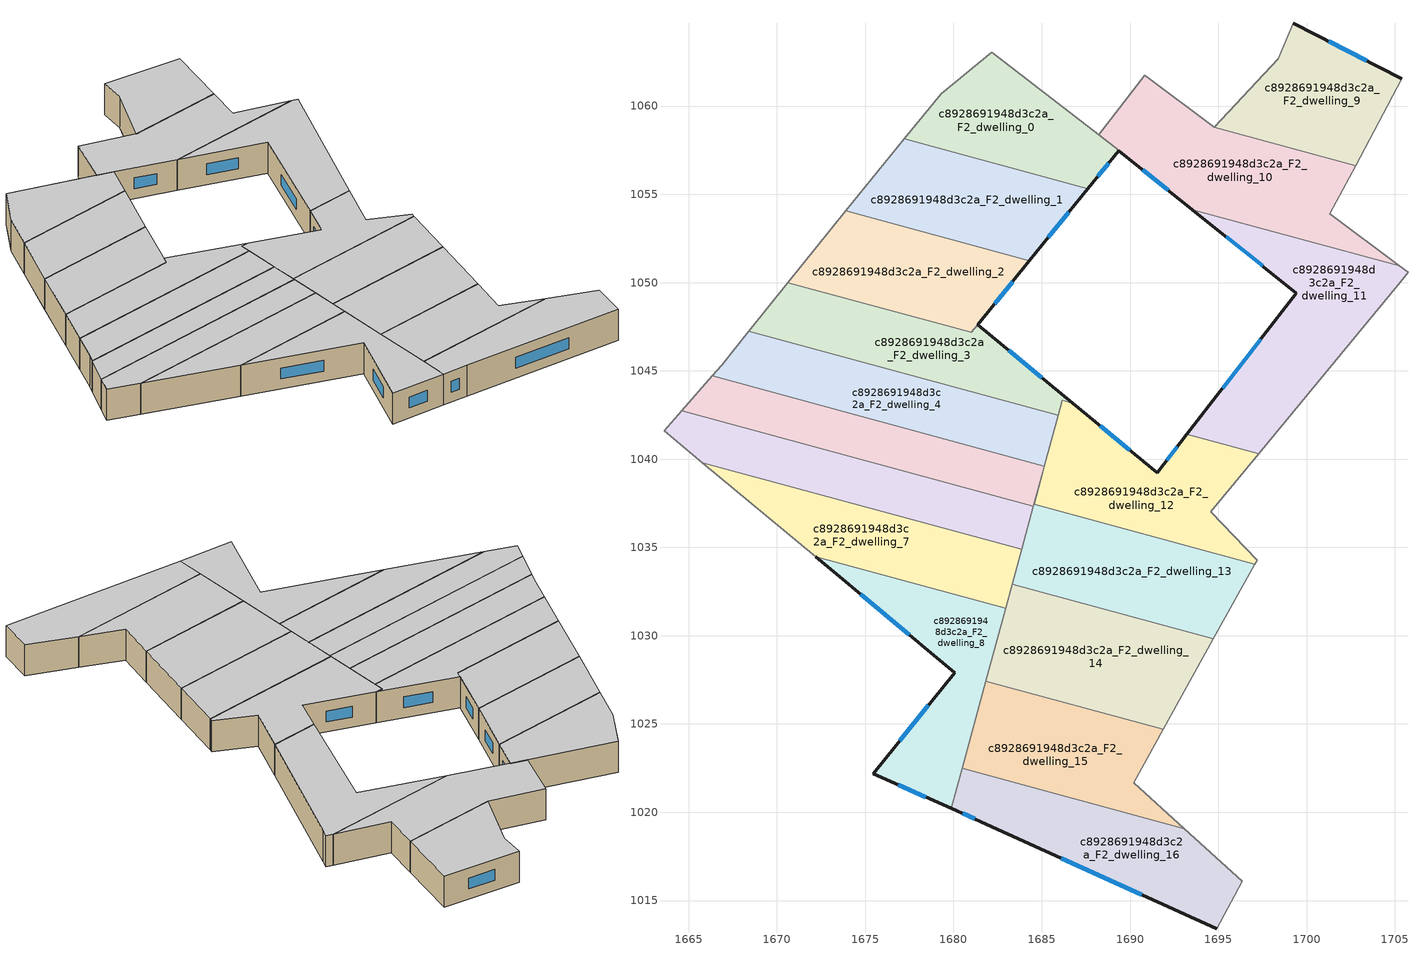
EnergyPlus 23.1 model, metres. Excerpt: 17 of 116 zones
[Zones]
c8928691948d3c2a_F2_dwelling_0
 floor to c8928691948d3c2a_F1_dwelling_0 (EU_floor_Construction): 1689.37,1057.49 1689.36,1057.47 1687.61,1055.31 1677.22,1058.14 1679.3,1060.69 1682.18,1063.04 z6
 wall outside (EU_wall_Construction): 1687.61,1055.31 1689.36,1057.47 z6:9
 wall adiabatic (EU_wall_Construction): 1689.36,1057.47 1689.37,1057.49 1688.23,1058.37 / 1688.23,1058.38 1682.18,1063.04 1679.3,1060.69 1677.22,1058.14 z6:9
 wall to c8928691948d3c2a_F2_dwelling_1 (EU_wall_Construction): 1677.22,1058.14 1687.61,1055.31 z6:9
 window (EU_Window_Construction): 1688.18,1056.01 1688.79,1056.77 z6.98:8.02
 ceiling to c8928691948d3c2a_F3_dwelling_0 (EU_floor_Construction): 1687.61,1055.31 1689.36,1057.47 1689.37,1057.49 1682.18,1063.04 1679.3,1060.69 1677.22,1058.14 z9
c8928691948d3c2a_F2_dwelling_1
 floor to c8928691948d3c2a_F1_dwelling_1 (EU_floor_Construction): 1687.61,1055.31 1684.3,1051.23 1673.91,1054.06 1677.22,1058.14 z6
 wall outside (EU_wall_Construction): 1684.3,1051.23 1687.61,1055.31 z6:9
 wall to c8928691948d3c2a_F2_dwelling_2 (EU_wall_Construction): 1673.91,1054.06 1684.3,1051.23 z6:9
 wall adiabatic (EU_wall_Construction): 1677.22,1058.14 1673.91,1054.06 z6:9
 window (EU_Window_Construction): 1685.38,1052.56 1686.54,1053.98 z6.98:8.02
 ceiling to c8928691948d3c2a_F3_dwelling_1 (EU_floor_Construction): 1684.3,1051.23 1687.61,1055.31 1677.22,1058.14 1673.91,1054.06 z9
c8928691948d3c2a_F2_dwelling_10
 floor to c8928691948d3c2a_F1_dwelling_10 (EU_floor_Construction): 1702.78,1056.63 1701.32,1053.89 1705.25,1050.94 1693.53,1054.13 1689.36,1057.48 1689.37,1057.49 1688.24,1058.38 1690.82,1061.75 1694.78,1058.8 z6
 wall outside (EU_wall_Construction): 1689.36,1057.48 1693.53,1054.13 z6:9
 wall adiabatic (EU_wall_Construction): 1688.23,1058.38 1689.37,1057.49 1689.36,1057.48 / 1694.78,1058.8 1690.82,1061.75 1688.24,1058.38 / 1705.25,1050.94 1701.32,1053.89 1702.78,1056.63 z6:9
 wall to c8928691948d3c2a_F2_dwelling_9 (EU_wall_Construction): 1702.78,1056.63 1694.78,1058.8 z6:9
 wall to c8928691948d3c2a_F2_dwelling_11 (EU_wall_Construction): 1693.53,1054.13 1705.25,1050.94 z6:9
 window (EU_Window_Construction): 1690.72,1056.39 1692.18,1055.22 z6.98:8.02
 ceiling to c8928691948d3c2a_F3_dwelling_10 (EU_floor_Construction): 1705.25,1050.94 1701.32,1053.89 1702.78,1056.63 1694.78,1058.8 1690.82,1061.75 1688.24,1058.38 1689.37,1057.49 1689.36,1057.48 1693.53,1054.13 z9
c8928691948d3c2a_F2_dwelling_11
 floor to c8928691948d3c2a_F1_dwelling_11 (EU_floor_Construction): 1705.25,1050.94 1705.74,1050.57 1705.31,1050.02 1697.28,1040.31 1693.23,1041.41 1699.43,1049.4 1693.53,1054.13 z6
 wall outside (EU_wall_Construction): 1693.53,1054.13 1699.43,1049.4 1693.23,1041.41 z6:9
 wall to c8928691948d3c2a_F2_dwelling_12 (EU_wall_Construction): 1693.23,1041.41 1697.28,1040.31 z6:9
 wall adiabatic (EU_wall_Construction): 1697.28,1040.31 1705.31,1050.02 1705.74,1050.57 1705.25,1050.94 z6:9
 window (EU_Window_Construction): 1697.41,1046.8 1695.24,1044.01 / 1695.45,1052.59 1697.51,1050.94 z6.98:8.02
 ceiling to c8928691948d3c2a_F3_dwelling_11 (EU_floor_Construction): 1697.28,1040.31 1705.31,1050.02 1705.74,1050.57 1705.25,1050.94 1693.53,1054.13 1699.43,1049.4 1693.23,1041.41 z9
c8928691948d3c2a_F2_dwelling_12
 floor to c8928691948d3c2a_F1_dwelling_12 (EU_floor_Construction): 1697.28,1040.31 1694.57,1037.03 1697.19,1034.29 1697.07,1034.06 1684.57,1037.46 1686.17,1043.33 1686.76,1043.17 1691.54,1039.22 1693.23,1041.41 z6
 wall outside (EU_wall_Construction): 1693.23,1041.41 1691.54,1039.22 1686.76,1043.17 z6:9
 wall to c8928691948d3c2a_F2_dwelling_3 (EU_wall_Construction): 1686.76,1043.17 1686.17,1043.33 1685.93,1042.48 z6:9
 wall adiabatic (EU_wall_Construction): 1697.07,1034.06 1697.19,1034.29 1694.57,1037.03 1697.28,1040.31 z6:9
 wall to c8928691948d3c2a_F2_dwelling_13 (EU_wall_Construction): 1685.06,1039.26 1684.57,1037.46 1697.07,1034.06 z6:9
 wall to c8928691948d3c2a_F2_dwelling_4 (EU_wall_Construction): 1685.93,1042.48 1685.15,1039.6 z6:9
 wall to c8928691948d3c2a_F2_dwelling_5 (EU_wall_Construction): 1685.15,1039.6 1685.06,1039.26 z6:9
 window (EU_Window_Construction): 1689.98,1040.51 1688.31,1041.89 / 1692.68,1040.7 1692.09,1039.93 z6.98:8.02
 ceiling to c8928691948d3c2a_F3_dwelling_12 (EU_floor_Construction): 1697.07,1034.06 1697.19,1034.29 1694.57,1037.03 1697.28,1040.31 1693.23,1041.41 1691.54,1039.22 1686.76,1043.17 1686.17,1043.33 1684.57,1037.46 z9
c8928691948d3c2a_F2_dwelling_13
 floor to c8928691948d3c2a_F1_dwelling_13 (EU_floor_Construction): 1697.07,1034.06 1694.72,1029.82 1683.33,1032.92 1684.57,1037.46 z6
 wall adiabatic (EU_wall_Construction): 1694.72,1029.82 1697.07,1034.06 z6:9
 wall to c8928691948d3c2a_F2_dwelling_14 (EU_wall_Construction): 1683.33,1032.92 1694.72,1029.82 z6:9
 wall to c8928691948d3c2a_F2_dwelling_6 (EU_wall_Construction): 1684.53,1037.32 1683.87,1034.89 z6:9
 wall to c8928691948d3c2a_F2_dwelling_5 (EU_wall_Construction): 1685.06,1039.26 1684.53,1037.32 z6:9
 wall to c8928691948d3c2a_F2_dwelling_7 (EU_wall_Construction): 1683.87,1034.89 1683.33,1032.92 z6:9
 ceiling to c8928691948d3c2a_F3_dwelling_13 (EU_floor_Construction): 1694.72,1029.82 1697.07,1034.06 1684.57,1037.46 1683.33,1032.92 z9
c8928691948d3c2a_F2_dwelling_14
 floor to c8928691948d3c2a_F1_dwelling_14 (EU_floor_Construction): 1694.72,1029.82 1691.88,1024.7 1681.84,1027.43 1683.33,1032.92 z6
 wall adiabatic (EU_wall_Construction): 1691.88,1024.7 1694.72,1029.82 z6:9
 wall to c8928691948d3c2a_F2_dwelling_15 (EU_wall_Construction): 1681.84,1027.43 1691.88,1024.7 z6:9
 wall to c8928691948d3c2a_F2_dwelling_8 (EU_wall_Construction): 1682.96,1031.55 1681.84,1027.43 z6:9
 wall to c8928691948d3c2a_F2_dwelling_7 (EU_wall_Construction): 1683.33,1032.92 1682.96,1031.55 z6:9
 ceiling to c8928691948d3c2a_F3_dwelling_14 (EU_floor_Construction): 1691.88,1024.7 1694.72,1029.82 1683.33,1032.92 1681.84,1027.43 z9
c8928691948d3c2a_F2_dwelling_15
 floor to c8928691948d3c2a_F1_dwelling_15 (EU_floor_Construction): 1691.88,1024.7 1690.2,1021.67 1693.08,1019.08 1680.5,1022.5 1681.84,1027.43 z6
 wall adiabatic (EU_wall_Construction): 1693.08,1019.08 1690.2,1021.67 1691.88,1024.7 z6:9
 wall to c8928691948d3c2a_F2_dwelling_16 (EU_wall_Construction): 1680.5,1022.5 1693.08,1019.08 z6:9
 wall to c8928691948d3c2a_F2_dwelling_8 (EU_wall_Construction): 1681.84,1027.43 1680.5,1022.5 z6:9
 ceiling to c8928691948d3c2a_F3_dwelling_15 (EU_floor_Construction): 1693.08,1019.08 1690.2,1021.67 1691.88,1024.7 1681.84,1027.43 1680.5,1022.5 z9
c8928691948d3c2a_F2_dwelling_16
 floor to c8928691948d3c2a_F1_dwelling_16 (EU_floor_Construction): 1693.08,1019.08 1696.37,1016.11 1694.92,1013.41 1681.86,1019.33 1679.88,1020.22 1680.5,1022.5 z6
 wall outside (EU_wall_Construction): 1679.88,1020.22 1681.86,1019.33 1694.92,1013.41 z6:9
 wall adiabatic (EU_wall_Construction): 1694.92,1013.41 1696.37,1016.11 1693.08,1019.08 z6:9
 wall to c8928691948d3c2a_F2_dwelling_8 (EU_wall_Construction): 1680.5,1022.5 1679.88,1020.22 z6:9
 window (EU_Window_Construction): 1680.52,1019.93 1681.22,1019.62 / 1686.11,1017.41 1690.67,1015.34 z6.98:8.02
 ceiling to c8928691948d3c2a_F3_dwelling_16 (EU_floor_Construction): 1694.92,1013.41 1696.37,1016.11 1693.08,1019.08 1680.5,1022.5 1679.88,1020.22 1681.86,1019.33 z9
c8928691948d3c2a_F2_dwelling_2
 floor to c8928691948d3c2a_F1_dwelling_2 (EU_floor_Construction): 1684.3,1051.23 1681.01,1047.17 1670.62,1050 1673.91,1054.06 z6
 wall outside (EU_wall_Construction): 1681.38,1047.61 1684.3,1051.23 z6:9
 wall adiabatic (EU_wall_Construction): 1673.91,1054.06 1670.62,1050 z6:9
 wall to c8928691948d3c2a_F2_dwelling_3 (EU_wall_Construction): 1670.62,1050 1681.01,1047.17 / 1681.02,1047.17 1681.38,1047.61 z6:9
 window (EU_Window_Construction): 1682.33,1048.79 1683.35,1050.05 z6.98:8.02
 ceiling to c8928691948d3c2a_F3_dwelling_2 (EU_floor_Construction): 1681.01,1047.17 1684.3,1051.23 1673.91,1054.06 1670.62,1050 z9
c8928691948d3c2a_F2_dwelling_3
 floor to c8928691948d3c2a_F1_dwelling_3 (EU_floor_Construction): 1681.38,1047.61 1686.76,1043.17 1686.17,1043.33 1685.93,1042.48 1668.41,1047.25 1670.62,1050 1681.02,1047.17 z6
 wall outside (EU_wall_Construction): 1686.76,1043.17 1681.38,1047.61 z6:9
 wall to c8928691948d3c2a_F2_dwelling_4 (EU_wall_Construction): 1668.41,1047.25 1685.93,1042.48 z6:9
 wall adiabatic (EU_wall_Construction): 1670.62,1050 1668.41,1047.25 z6:9
 window (EU_Window_Construction): 1685.01,1044.61 1683.13,1046.17 z6.98:8.02
 ceiling to c8928691948d3c2a_F3_dwelling_3 (EU_floor_Construction): 1686.76,1043.17 1681.38,1047.61 1681.02,1047.17 1670.62,1050 1668.41,1047.25 1685.93,1042.48 1686.17,1043.33 z9
c8928691948d3c2a_F2_dwelling_4
 floor to c8928691948d3c2a_F1_dwelling_4 (EU_floor_Construction): 1685.93,1042.48 1685.15,1039.6 1666.34,1044.72 1666.88,1045.33 1668.41,1047.25 z6
 wall to c8928691948d3c2a_F2_dwelling_5 (EU_wall_Construction): 1666.34,1044.72 1685.15,1039.6 z6:9
 wall adiabatic (EU_wall_Construction): 1668.41,1047.25 1666.88,1045.33 1666.34,1044.72 z6:9
 ceiling to c8928691948d3c2a_F3_dwelling_4 (EU_floor_Construction): 1685.15,1039.6 1685.93,1042.48 1668.41,1047.25 1666.88,1045.33 1666.34,1044.72 z9
c8928691948d3c2a_F2_dwelling_5
 floor to c8928691948d3c2a_F1_dwelling_5 (EU_floor_Construction): 1685.15,1039.6 1684.53,1037.32 1664.6,1042.74 1666.34,1044.72 z6
 wall to c8928691948d3c2a_F2_dwelling_6 (EU_wall_Construction): 1664.6,1042.74 1684.53,1037.32 z6:9
 wall adiabatic (EU_wall_Construction): 1666.34,1044.72 1664.6,1042.74 z6:9
 ceiling to c8928691948d3c2a_F3_dwelling_5 (EU_floor_Construction): 1684.53,1037.32 1685.15,1039.6 1666.34,1044.72 1664.6,1042.74 z9
c8928691948d3c2a_F2_dwelling_6
 floor to c8928691948d3c2a_F1_dwelling_6 (EU_floor_Construction): 1684.53,1037.32 1683.87,1034.89 1665.78,1039.81 1663.6,1041.62 1664.6,1042.74 z6
 wall to c8928691948d3c2a_F2_dwelling_7 (EU_wall_Construction): 1665.78,1039.81 1683.87,1034.89 z6:9
 wall adiabatic (EU_wall_Construction): 1664.6,1042.74 1663.6,1041.62 1665.78,1039.81 z6:9
 ceiling to c8928691948d3c2a_F3_dwelling_6 (EU_floor_Construction): 1683.87,1034.89 1684.53,1037.32 1664.6,1042.74 1663.6,1041.62 1665.78,1039.81 z9
c8928691948d3c2a_F2_dwelling_7
 floor to c8928691948d3c2a_F1_dwelling_7 (EU_floor_Construction): 1683.87,1034.89 1682.96,1031.55 1672.19,1034.48 1665.78,1039.81 z6
 wall to c8928691948d3c2a_F2_dwelling_8 (EU_wall_Construction): 1672.19,1034.48 1682.96,1031.55 z6:9
 wall adiabatic (EU_wall_Construction): 1665.78,1039.81 1672.19,1034.48 z6:9
 ceiling to c8928691948d3c2a_F3_dwelling_7 (EU_floor_Construction): 1682.96,1031.55 1683.87,1034.89 1665.78,1039.81 1672.19,1034.48 z9
c8928691948d3c2a_F2_dwelling_8
 floor to c8928691948d3c2a_F1_dwelling_8 (EU_floor_Construction): 1682.96,1031.55 1679.88,1020.22 1675.44,1022.2 1680.07,1027.92 1672.19,1034.48 z6
 wall outside (EU_wall_Construction): 1672.19,1034.48 1680.07,1027.92 1675.44,1022.2 1679.88,1020.22 z6:9
 window (EU_Window_Construction): 1676.89,1021.55 1678.44,1020.86 / 1678.57,1026.05 1676.95,1024.06 / 1674.75,1032.34 1677.51,1030.05 z6.98:8.02
 ceiling to c8928691948d3c2a_F3_dwelling_8 (EU_floor_Construction): 1679.88,1020.22 1682.96,1031.55 1672.19,1034.48 1680.07,1027.92 1675.44,1022.2 z9
c8928691948d3c2a_F2_dwelling_9
 floor to c8928691948d3c2a_F1_dwelling_9 (EU_floor_Construction): 1705.4,1061.54 1702.78,1056.63 1694.78,1058.8 1698.4,1062.68 1699.26,1064.68 z6
 wall outside (EU_wall_Construction): 1705.4,1061.54 1699.26,1064.68 z6:9
 wall adiabatic (EU_wall_Construction): 1702.78,1056.63 1705.4,1061.54 / 1699.26,1064.68 1698.4,1062.68 1694.78,1058.8 z6:9
 window (EU_Window_Construction): 1703.4,1062.57 1701.25,1063.66 z6.98:8.02
 ceiling to c8928691948d3c2a_F3_dwelling_9 (EU_floor_Construction): 1702.78,1056.63 1705.4,1061.54 1699.26,1064.68 1698.4,1062.68 1694.78,1058.8 z9
[Building]
EU S2 Campaign: North Axis=0; Terrain=City; Solar Distribution=FullExterior
[Site:Location]
Bologna: Latitude=44.5; Longitude=11.25; Time Zone=1; Elevation=37
[SizingPeriod:WeatherFileDays]
AnnualSizingPeriod: Begin Month=1; Begin Day of Month=1; End Month=12; End Day of Month=31; Day of Week for Start Day=Monday; Use Weather File Daylight Saving Period=No; Use Weather File Rain and Snow Indicators=No
[MATERIAL]
EU_InternalMass_Material: Roughness=MediumRough; Thickness=0.1; Conductivity=1; Density=1800; Specific Heat=900; Thermal Absorptance=0.9; Solar Absorptance=0.7; Visible Absorptance=0.7
[MATERIAL:NOMASS] Roughness=MediumRough; Thermal Absorptance=0.9; Solar Absorptance=0.7; Visible Absorptance=0.7
Name | Thermal Resistance
EU_wall_NoMass | 0.905828
EU_floor_NoMass | 0.67114
[WINDOWMATERIAL:SIMPLEGLAZINGSYSTEM]
EU_Window_SimpleGlazing: UFactor=4.52486; Solar Heat Gain Coefficient=0.85; Visible Transmittance=0.85
[CONSTRUCTION]
EU_wall_Construction: EU_wall_NoMass
EU_floor_Construction: EU_floor_NoMass
EU_Window_Construction: EU_Window_SimpleGlazing
EU_InternalMass_Construction: EU_InternalMass_Material
[ZONE] Type=1; Multiplier=1; Ceiling Height=autocalculate; Floor Area=autocalculate; Part of Total Floor Area=Yes
Name | Volume
c8928691948d3c2a_F2_dwelling_0 | 139.382
c8928691948d3c2a_F2_dwelling_1 | 155.312
c8928691948d3c2a_F2_dwelling_10 | 202.139
c8928691948d3c2a_F2_dwelling_11 | 200.823
c8928691948d3c2a_F2_dwelling_12 | 174.762
c8928691948d3c2a_F2_dwelling_13 | 174.754
c8928691948d3c2a_F2_dwelling_14 | 189.321
c8928691948d3c2a_F2_dwelling_15 | 160.205
c8928691948d3c2a_F2_dwelling_16 | 174.767
c8928691948d3c2a_F2_dwelling_2 | 154.27
c8928691948d3c2a_F2_dwelling_3 | 156.642
c8928691948d3c2a_F2_dwelling_4 | 168.441
c8928691948d3c2a_F2_dwelling_5 | 142.258
c8928691948d3c2a_F2_dwelling_6 | 155.353
c8928691948d3c2a_F2_dwelling_7 | 155.374
c8928691948d3c2a_F2_dwelling_8 | 155.344
c8928691948d3c2a_F2_dwelling_9 | 136.994
[INTERNALMASS] Construction=EU_InternalMass_Construction
Name | Zone or ZoneList | Surface Area
c8928691948d3c2a_F2_dwelling_0_EU_InternalMass | c8928691948d3c2a_F2_dwelling_0 | 46.4782
c8928691948d3c2a_F2_dwelling_1_EU_InternalMass | c8928691948d3c2a_F2_dwelling_1 | 51.7706
c8928691948d3c2a_F2_dwelling_2_EU_InternalMass | c8928691948d3c2a_F2_dwelling_2 | 51.4337
c8928691948d3c2a_F2_dwelling_3_EU_InternalMass | c8928691948d3c2a_F2_dwelling_3 | 52.2138
c8928691948d3c2a_F2_dwelling_4_EU_InternalMass | c8928691948d3c2a_F2_dwelling_4 | 56.1468
c8928691948d3c2a_F2_dwelling_5_EU_InternalMass | c8928691948d3c2a_F2_dwelling_5 | 47.419
c8928691948d3c2a_F2_dwelling_6_EU_InternalMass | c8928691948d3c2a_F2_dwelling_6 | 51.784
c8928691948d3c2a_F2_dwelling_7_EU_InternalMass | c8928691948d3c2a_F2_dwelling_7 | 51.791
c8928691948d3c2a_F2_dwelling_8_EU_InternalMass | c8928691948d3c2a_F2_dwelling_8 | 51.7811
c8928691948d3c2a_F2_dwelling_9_EU_InternalMass | c8928691948d3c2a_F2_dwelling_9 | 45.6643
c8928691948d3c2a_F2_dwelling_10_EU_InternalMass | c8928691948d3c2a_F2_dwelling_10 | 67.3864
c8928691948d3c2a_F2_dwelling_11_EU_InternalMass | c8928691948d3c2a_F2_dwelling_11 | 66.9425
c8928691948d3c2a_F2_dwelling_12_EU_InternalMass | c8928691948d3c2a_F2_dwelling_12 | 58.2544
c8928691948d3c2a_F2_dwelling_13_EU_InternalMass | c8928691948d3c2a_F2_dwelling_13 | 58.2533
c8928691948d3c2a_F2_dwelling_14_EU_InternalMass | c8928691948d3c2a_F2_dwelling_14 | 63.1071
c8928691948d3c2a_F2_dwelling_15_EU_InternalMass | c8928691948d3c2a_F2_dwelling_15 | 53.4015
c8928691948d3c2a_F2_dwelling_16_EU_InternalMass | c8928691948d3c2a_F2_dwelling_16 | 58.2556
[OTHEREQUIPMENT] Fuel Type=Electricity; Design Level Calculation Method=Watts/Area; Power per Zone Floor Area=1; Fraction Latent=0; Fraction Radiant=0; Fraction Lost=0; Carbon Dioxide Generation Rate=0; EndUse Subcategory=EU_Step8_InternalGains
Name | Zone or ZoneList or Space or SpaceList | Schedule
EU_Step8_InternalGain_c8928691948d3c2a_F2_dwelling_0_f000 | c8928691948d3c2a_F2_dwelling_0 | EU_Step8_GainSchedule_c8928691948d3c2a_F2_dwelling_0_f000
EU_Step8_InternalGain_c8928691948d3c2a_F2_dwelling_1_f000 | c8928691948d3c2a_F2_dwelling_1 | EU_Step8_GainSchedule_c8928691948d3c2a_F2_dwelling_1_f000
EU_Step8_InternalGain_c8928691948d3c2a_F2_dwelling_2_f000 | c8928691948d3c2a_F2_dwelling_2 | EU_Step8_GainSchedule_c8928691948d3c2a_F2_dwelling_2_f000
EU_Step8_InternalGain_c8928691948d3c2a_F2_dwelling_3_f000 | c8928691948d3c2a_F2_dwelling_3 | EU_Step8_GainSchedule_c8928691948d3c2a_F2_dwelling_3_f000
EU_Step8_InternalGain_c8928691948d3c2a_F2_dwelling_4_f000 | c8928691948d3c2a_F2_dwelling_4 | EU_Step8_GainSchedule_c8928691948d3c2a_F2_dwelling_4_f000
EU_Step8_InternalGain_c8928691948d3c2a_F2_dwelling_5_f000 | c8928691948d3c2a_F2_dwelling_5 | EU_Step8_GainSchedule_c8928691948d3c2a_F2_dwelling_5_f000
EU_Step8_InternalGain_c8928691948d3c2a_F2_dwelling_6_f000 | c8928691948d3c2a_F2_dwelling_6 | EU_Step8_GainSchedule_c8928691948d3c2a_F2_dwelling_6_f000
EU_Step8_InternalGain_c8928691948d3c2a_F2_dwelling_7_f000 | c8928691948d3c2a_F2_dwelling_7 | EU_Step8_GainSchedule_c8928691948d3c2a_F2_dwelling_7_f000
EU_Step8_InternalGain_c8928691948d3c2a_F2_dwelling_8_f000 | c8928691948d3c2a_F2_dwelling_8 | EU_Step8_GainSchedule_c8928691948d3c2a_F2_dwelling_8_f000
EU_Step8_InternalGain_c8928691948d3c2a_F2_dwelling_9_f000 | c8928691948d3c2a_F2_dwelling_9 | EU_Step8_GainSchedule_c8928691948d3c2a_F2_dwelling_9_f000
EU_Step8_InternalGain_c8928691948d3c2a_F2_dwelling_10_f000 | c8928691948d3c2a_F2_dwelling_10 | EU_Step8_GainSchedule_c8928691948d3c2a_F2_dwelling_10_f000
EU_Step8_InternalGain_c8928691948d3c2a_F2_dwelling_11_f000 | c8928691948d3c2a_F2_dwelling_11 | EU_Step8_GainSchedule_c8928691948d3c2a_F2_dwelling_11_f000
EU_Step8_InternalGain_c8928691948d3c2a_F2_dwelling_12_f000 | c8928691948d3c2a_F2_dwelling_12 | EU_Step8_GainSchedule_c8928691948d3c2a_F2_dwelling_12_f000
EU_Step8_InternalGain_c8928691948d3c2a_F2_dwelling_13_f000 | c8928691948d3c2a_F2_dwelling_13 | EU_Step8_GainSchedule_c8928691948d3c2a_F2_dwelling_13_f000
EU_Step8_InternalGain_c8928691948d3c2a_F2_dwelling_14_f000 | c8928691948d3c2a_F2_dwelling_14 | EU_Step8_GainSchedule_c8928691948d3c2a_F2_dwelling_14_f000
EU_Step8_InternalGain_c8928691948d3c2a_F2_dwelling_15_f000 | c8928691948d3c2a_F2_dwelling_15 | EU_Step8_GainSchedule_c8928691948d3c2a_F2_dwelling_15_f000
EU_Step8_InternalGain_c8928691948d3c2a_F2_dwelling_16_f000 | c8928691948d3c2a_F2_dwelling_16 | EU_Step8_GainSchedule_c8928691948d3c2a_F2_dwelling_16_f000
[ZONEVENTILATION:DESIGNFLOWRATE] Schedule=EU_AlwaysOn; Design Flow Rate Calculation Method=AirChanges/Hour; Air Changes per Hour=0.73129; Ventilation Type=Natural; Fan Pressure Rise=0; Fan Total Efficiency=1; Constant Term Coefficient=1; Temperature Term Coefficient=0; Velocity Term Coefficient=0; Velocity Squared Term Coefficient=0; Minimum Indoor Temperature=-100; Maximum Indoor Temperature=100; Delta Temperature=-100; Minimum Outdoor Temperature=-100; Maximum Outdoor Temperature=100; Maximum Wind Speed=40
Name | Zone or ZoneList or Space or SpaceList
EU_ConstantAir_c8928691948d3c2a_F2_dwelling_0 | c8928691948d3c2a_F2_dwelling_0
EU_ConstantAir_c8928691948d3c2a_F2_dwelling_1 | c8928691948d3c2a_F2_dwelling_1
EU_ConstantAir_c8928691948d3c2a_F2_dwelling_2 | c8928691948d3c2a_F2_dwelling_2
EU_ConstantAir_c8928691948d3c2a_F2_dwelling_3 | c8928691948d3c2a_F2_dwelling_3
EU_ConstantAir_c8928691948d3c2a_F2_dwelling_4 | c8928691948d3c2a_F2_dwelling_4
EU_ConstantAir_c8928691948d3c2a_F2_dwelling_5 | c8928691948d3c2a_F2_dwelling_5
EU_ConstantAir_c8928691948d3c2a_F2_dwelling_6 | c8928691948d3c2a_F2_dwelling_6
EU_ConstantAir_c8928691948d3c2a_F2_dwelling_7 | c8928691948d3c2a_F2_dwelling_7
EU_ConstantAir_c8928691948d3c2a_F2_dwelling_8 | c8928691948d3c2a_F2_dwelling_8
EU_ConstantAir_c8928691948d3c2a_F2_dwelling_9 | c8928691948d3c2a_F2_dwelling_9
EU_ConstantAir_c8928691948d3c2a_F2_dwelling_10 | c8928691948d3c2a_F2_dwelling_10
EU_ConstantAir_c8928691948d3c2a_F2_dwelling_11 | c8928691948d3c2a_F2_dwelling_11
EU_ConstantAir_c8928691948d3c2a_F2_dwelling_12 | c8928691948d3c2a_F2_dwelling_12
EU_ConstantAir_c8928691948d3c2a_F2_dwelling_13 | c8928691948d3c2a_F2_dwelling_13
EU_ConstantAir_c8928691948d3c2a_F2_dwelling_14 | c8928691948d3c2a_F2_dwelling_14
EU_ConstantAir_c8928691948d3c2a_F2_dwelling_15 | c8928691948d3c2a_F2_dwelling_15
EU_ConstantAir_c8928691948d3c2a_F2_dwelling_16 | c8928691948d3c2a_F2_dwelling_16
[HVACTEMPLATE:THERMOSTAT] Constant Heating Setpoint=20; Constant Cooling Setpoint=50
EU_HeatOnly_c8928691948d3c2a_F0_dwelling_0; EU_HeatOnly_c8928691948d3c2a_F0_dwelling_1; EU_HeatOnly_c8928691948d3c2a_F0_dwelling_2; EU_HeatOnly_c8928691948d3c2a_F0_dwelling_3; EU_HeatOnly_c8928691948d3c2a_F0_dwelling_4; EU_HeatOnly_c8928691948d3c2a_F0_dwelling_5; EU_HeatOnly_c8928691948d3c2a_F0_dwelling_6; EU_HeatOnly_c8928691948d3c2a_F0_dwelling_7; EU_HeatOnly_c8928691948d3c2a_F0_dwelling_8; EU_HeatOnly_c8928691948d3c2a_F0_dwelling_9; EU_HeatOnly_c8928691948d3c2a_F0_dwelling_10; EU_HeatOnly_c8928691948d3c2a_F0_dwelling_11; EU_HeatOnly_c8928691948d3c2a_F0_dwelling_12; EU_HeatOnly_c8928691948d3c2a_F0_dwelling_13; EU_HeatOnly_c8928691948d3c2a_F0_dwelling_14; EU_HeatOnly_c8928691948d3c2a_F0_dwelling_15; EU_HeatOnly_c8928691948d3c2a_F0_dwelling_16; EU_HeatOnly_c8928691948d3c2a_F1_dwelling_0; EU_HeatOnly_c8928691948d3c2a_F1_dwelling_1; EU_HeatOnly_c8928691948d3c2a_F1_dwelling_2; EU_HeatOnly_c8928691948d3c2a_F1_dwelling_3; EU_HeatOnly_c8928691948d3c2a_F1_dwelling_4; EU_HeatOnly_c8928691948d3c2a_F1_dwelling_5; EU_HeatOnly_c8928691948d3c2a_F1_dwelling_6; EU_HeatOnly_c8928691948d3c2a_F1_dwelling_7; EU_HeatOnly_c8928691948d3c2a_F1_dwelling_8; EU_HeatOnly_c8928691948d3c2a_F1_dwelling_9; EU_HeatOnly_c8928691948d3c2a_F1_dwelling_10; EU_HeatOnly_c8928691948d3c2a_F1_dwelling_11; EU_HeatOnly_c8928691948d3c2a_F1_dwelling_12; EU_HeatOnly_c8928691948d3c2a_F1_dwelling_13; EU_HeatOnly_c8928691948d3c2a_F1_dwelling_14; EU_HeatOnly_c8928691948d3c2a_F1_dwelling_15; EU_HeatOnly_c8928691948d3c2a_F1_dwelling_16; EU_HeatOnly_c8928691948d3c2a_F2_dwelling_0; EU_HeatOnly_c8928691948d3c2a_F2_dwelling_1; EU_HeatOnly_c8928691948d3c2a_F2_dwelling_2; EU_HeatOnly_c8928691948d3c2a_F2_dwelling_3; EU_HeatOnly_c8928691948d3c2a_F2_dwelling_4; EU_HeatOnly_c8928691948d3c2a_F2_dwelling_5; EU_HeatOnly_c8928691948d3c2a_F2_dwelling_6; EU_HeatOnly_c8928691948d3c2a_F2_dwelling_7; EU_HeatOnly_c8928691948d3c2a_F2_dwelling_8; EU_HeatOnly_c8928691948d3c2a_F2_dwelling_9; EU_HeatOnly_c8928691948d3c2a_F2_dwelling_10; EU_HeatOnly_c8928691948d3c2a_F2_dwelling_11; EU_HeatOnly_c8928691948d3c2a_F2_dwelling_12; EU_HeatOnly_c8928691948d3c2a_F2_dwelling_13; EU_HeatOnly_c8928691948d3c2a_F2_dwelling_14; EU_HeatOnly_c8928691948d3c2a_F2_dwelling_15; EU_HeatOnly_c8928691948d3c2a_F2_dwelling_16; EU_HeatOnly_c8928691948d3c2a_F3_dwelling_0; EU_HeatOnly_c8928691948d3c2a_F3_dwelling_1; EU_HeatOnly_c8928691948d3c2a_F3_dwelling_2; EU_HeatOnly_c8928691948d3c2a_F3_dwelling_3; EU_HeatOnly_c8928691948d3c2a_F3_dwelling_4; EU_HeatOnly_c8928691948d3c2a_F3_dwelling_5; EU_HeatOnly_c8928691948d3c2a_F3_dwelling_6; EU_HeatOnly_c8928691948d3c2a_F3_dwelling_7; EU_HeatOnly_c8928691948d3c2a_F3_dwelling_8; EU_HeatOnly_c8928691948d3c2a_F3_dwelling_9; EU_HeatOnly_c8928691948d3c2a_F3_dwelling_10; EU_HeatOnly_c8928691948d3c2a_F3_dwelling_11; EU_HeatOnly_c8928691948d3c2a_F3_dwelling_12; EU_HeatOnly_c8928691948d3c2a_F3_dwelling_13; EU_HeatOnly_c8928691948d3c2a_F3_dwelling_14; EU_HeatOnly_c8928691948d3c2a_F3_dwelling_15; EU_HeatOnly_c8928691948d3c2a_F3_dwelling_16; EU_HeatOnly_c8928691948d3c2a_F4_dwelling_0; EU_HeatOnly_c8928691948d3c2a_F4_dwelling_1; EU_HeatOnly_c8928691948d3c2a_F4_dwelling_2; EU_HeatOnly_c8928691948d3c2a_F4_dwelling_3; EU_HeatOnly_c8928691948d3c2a_F4_dwelling_4; EU_HeatOnly_c8928691948d3c2a_F4_dwelling_5; EU_HeatOnly_c8928691948d3c2a_F4_dwelling_6; EU_HeatOnly_c8928691948d3c2a_F4_dwelling_7; EU_HeatOnly_c8928691948d3c2a_F4_dwelling_8; EU_HeatOnly_c8928691948d3c2a_F4_dwelling_9; EU_HeatOnly_c8928691948d3c2a_F4_dwelling_10; EU_HeatOnly_c8928691948d3c2a_F4_dwelling_11; EU_HeatOnly_c8928691948d3c2a_F4_dwelling_12; EU_HeatOnly_c8928691948d3c2a_F4_dwelling_13; EU_HeatOnly_c8928691948d3c2a_F4_dwelling_14; EU_HeatOnly_c8928691948d3c2a_F4_dwelling_15; EU_HeatOnly_c8928691948d3c2a_F5_dwelling_0; EU_HeatOnly_c8928691948d3c2a_F5_dwelling_1; EU_HeatOnly_c8928691948d3c2a_F5_dwelling_2; EU_HeatOnly_c8928691948d3c2a_F5_dwelling_3; EU_HeatOnly_c8928691948d3c2a_F5_dwelling_4; EU_HeatOnly_c8928691948d3c2a_F5_dwelling_5; EU_HeatOnly_c8928691948d3c2a_F5_dwelling_6; EU_HeatOnly_c8928691948d3c2a_F5_dwelling_7; EU_HeatOnly_c8928691948d3c2a_F5_dwelling_8; EU_HeatOnly_c8928691948d3c2a_F5_dwelling_9; EU_HeatOnly_c8928691948d3c2a_F5_dwelling_10; EU_HeatOnly_c8928691948d3c2a_F5_dwelling_11; EU_HeatOnly_c8928691948d3c2a_F5_dwelling_12; EU_HeatOnly_c8928691948d3c2a_F5_dwelling_13; EU_HeatOnly_c8928691948d3c2a_F5_dwelling_14; EU_HeatOnly_c8928691948d3c2a_F5_dwelling_15; EU_HeatOnly_c8928691948d3c2a_F6_dwelling_0; EU_HeatOnly_c8928691948d3c2a_F6_dwelling_1; EU_HeatOnly_c8928691948d3c2a_F6_dwelling_2; EU_HeatOnly_c8928691948d3c2a_F6_dwelling_3; EU_HeatOnly_c8928691948d3c2a_F6_dwelling_4; EU_HeatOnly_c8928691948d3c2a_F6_dwelling_5; EU_HeatOnly_c8928691948d3c2a_F6_dwelling_6; EU_HeatOnly_c8928691948d3c2a_F6_dwelling_7; EU_HeatOnly_c8928691948d3c2a_F6_dwelling_8; EU_HeatOnly_c8928691948d3c2a_F6_dwelling_9; EU_HeatOnly_c8928691948d3c2a_F6_dwelling_10; EU_HeatOnly_c8928691948d3c2a_F6_dwelling_11; EU_HeatOnly_c8928691948d3c2a_F6_dwelling_12; EU_HeatOnly_c8928691948d3c2a_F6_dwelling_13; EU_HeatOnly_c8928691948d3c2a_F6_dwelling_14; EU_HeatOnly_c8928691948d3c2a_F6_dwelling_15
[HVACTEMPLATE:ZONE:IDEALLOADSAIRSYSTEM] System Availability Schedule=EU_AlwaysOn; Maximum Heating Supply Air Temperature=50; Minimum Cooling Supply Air Temperature=13; Maximum Heating Supply Air Humidity Ratio=0.0156; Minimum Cooling Supply Air Humidity Ratio=0.0077; Heating Limit=NoLimit; Cooling Limit=NoLimit; Heating Availability Schedule=EU_AlwaysOn; Cooling Availability Schedule=EU_CoolingOff; Dehumidification Control Type=ConstantSensibleHeatRatio; Cooling Sensible Heat Ratio=0.7; Dehumidification Setpoint=60; Humidification Control Type=None; Humidification Setpoint=30; Outdoor Air Method=None; Outdoor Air Flow Rate per Person=0.00944; Outdoor Air Flow Rate per Zone Floor Area=0; Outdoor Air Flow Rate per Zone=0; Demand Controlled Ventilation Type=None; Outdoor Air Economizer Type=NoEconomizer; Heat Recovery Type=None; Sensible Heat Recovery Effectiveness=0.7; Latent Heat Recovery Effectiveness=0.65
Name | Template Thermostat
c8928691948d3c2a_F2_dwelling_0 | EU_HeatOnly_c8928691948d3c2a_F2_dwelling_0
c8928691948d3c2a_F2_dwelling_1 | EU_HeatOnly_c8928691948d3c2a_F2_dwelling_1
c8928691948d3c2a_F2_dwelling_2 | EU_HeatOnly_c8928691948d3c2a_F2_dwelling_2
c8928691948d3c2a_F2_dwelling_3 | EU_HeatOnly_c8928691948d3c2a_F2_dwelling_3
c8928691948d3c2a_F2_dwelling_4 | EU_HeatOnly_c8928691948d3c2a_F2_dwelling_4
c8928691948d3c2a_F2_dwelling_5 | EU_HeatOnly_c8928691948d3c2a_F2_dwelling_5
c8928691948d3c2a_F2_dwelling_6 | EU_HeatOnly_c8928691948d3c2a_F2_dwelling_6
c8928691948d3c2a_F2_dwelling_7 | EU_HeatOnly_c8928691948d3c2a_F2_dwelling_7
c8928691948d3c2a_F2_dwelling_8 | EU_HeatOnly_c8928691948d3c2a_F2_dwelling_8
c8928691948d3c2a_F2_dwelling_9 | EU_HeatOnly_c8928691948d3c2a_F2_dwelling_9
c8928691948d3c2a_F2_dwelling_10 | EU_HeatOnly_c8928691948d3c2a_F2_dwelling_10
c8928691948d3c2a_F2_dwelling_11 | EU_HeatOnly_c8928691948d3c2a_F2_dwelling_11
c8928691948d3c2a_F2_dwelling_12 | EU_HeatOnly_c8928691948d3c2a_F2_dwelling_12
c8928691948d3c2a_F2_dwelling_13 | EU_HeatOnly_c8928691948d3c2a_F2_dwelling_13
c8928691948d3c2a_F2_dwelling_14 | EU_HeatOnly_c8928691948d3c2a_F2_dwelling_14
c8928691948d3c2a_F2_dwelling_15 | EU_HeatOnly_c8928691948d3c2a_F2_dwelling_15
c8928691948d3c2a_F2_dwelling_16 | EU_HeatOnly_c8928691948d3c2a_F2_dwelling_16
[SIZING:ZONE] Zone Cooling Design Supply Air Temperature Input Method=SupplyAirTemperature; Zone Cooling Design Supply Air Temperature=13; Zone Heating Design Supply Air Temperature Input Method=SupplyAirTemperature; Zone Heating Design Supply Air Temperature=50; Zone Cooling Design Supply Air Humidity Ratio=0.008; Zone Heating Design Supply Air Humidity Ratio=0.008; Cooling Design Air Flow Method=DesignDay; Cooling Design Air Flow Rate=0; Cooling Minimum Air Flow per Zone Floor Area=0.000762; Cooling Minimum Air Flow=0; Cooling Minimum Air Flow Fraction=0.2; Heating Design Air Flow Method=DesignDay; Heating Design Air Flow Rate=0; Heating Maximum Air Flow per Zone Floor Area=0.002032; Heating Maximum Air Flow=0.141576; Heating Maximum Air Flow Fraction=0.3; Account for Dedicated Outdoor Air System=No; Dedicated Outdoor Air System Control Strategy=NeutralSupplyAir; Dedicated Outdoor Air Low Setpoint Temperature for Design=autosize; Dedicated Outdoor Air High Setpoint Temperature for Design=autosize; Zone Load Sizing Method=Sensible Load Only No Latent Load; Zone Latent Cooling Design Supply Air Humidity Ratio Input Method=HumidityRatioDifference; Zone Cooling Design Supply Air Humidity Ratio Difference=0.005; Zone Latent Heating Design Supply Air Humidity Ratio Input Method=HumidityRatioDifference; Zone Humidification Design Supply Air Humidity Ratio Difference=0.005
c8928691948d3c2a_F2_dwelling_0; c8928691948d3c2a_F2_dwelling_1; c8928691948d3c2a_F2_dwelling_2; c8928691948d3c2a_F2_dwelling_3; c8928691948d3c2a_F2_dwelling_4; c8928691948d3c2a_F2_dwelling_5; c8928691948d3c2a_F2_dwelling_6; c8928691948d3c2a_F2_dwelling_7; c8928691948d3c2a_F2_dwelling_8; c8928691948d3c2a_F2_dwelling_9; c8928691948d3c2a_F2_dwelling_10; c8928691948d3c2a_F2_dwelling_11; c8928691948d3c2a_F2_dwelling_12; c8928691948d3c2a_F2_dwelling_13; c8928691948d3c2a_F2_dwelling_14; c8928691948d3c2a_F2_dwelling_15; c8928691948d3c2a_F2_dwelling_16
[SCHEDULE:CONSTANT]
Name | Hourly Value
EU_AlwaysOn | 1
EU_CoolingOff | 0
[SCHEDULE:FILE] Column Number=1; Rows to Skip at Top=0; Number of Hours of Data=8760; Column Separator=Comma; Interpolate to Timestep=No; Minutes per Item=60; Adjust Schedule for Daylight Savings=Yes
Name | File
EU_Step8_GainSchedule_c8928691948d3c2a_F2_dwelling_0_f000 | ../../schedules/c8928691948d3c2a/c8928691948d3c2a_F2_dwelling_0_f000_gain.csv
EU_Step8_GainSchedule_c8928691948d3c2a_F2_dwelling_1_f000 | ../../schedules/c8928691948d3c2a/c8928691948d3c2a_F2_dwelling_1_f000_gain.csv
EU_Step8_GainSchedule_c8928691948d3c2a_F2_dwelling_2_f000 | ../../schedules/c8928691948d3c2a/c8928691948d3c2a_F2_dwelling_2_f000_gain.csv
EU_Step8_GainSchedule_c8928691948d3c2a_F2_dwelling_3_f000 | ../../schedules/c8928691948d3c2a/c8928691948d3c2a_F2_dwelling_3_f000_gain.csv
EU_Step8_GainSchedule_c8928691948d3c2a_F2_dwelling_4_f000 | ../../schedules/c8928691948d3c2a/c8928691948d3c2a_F2_dwelling_4_f000_gain.csv
EU_Step8_GainSchedule_c8928691948d3c2a_F2_dwelling_5_f000 | ../../schedules/c8928691948d3c2a/c8928691948d3c2a_F2_dwelling_5_f000_gain.csv
EU_Step8_GainSchedule_c8928691948d3c2a_F2_dwelling_6_f000 | ../../schedules/c8928691948d3c2a/c8928691948d3c2a_F2_dwelling_6_f000_gain.csv
EU_Step8_GainSchedule_c8928691948d3c2a_F2_dwelling_7_f000 | ../../schedules/c8928691948d3c2a/c8928691948d3c2a_F2_dwelling_7_f000_gain.csv
EU_Step8_GainSchedule_c8928691948d3c2a_F2_dwelling_8_f000 | ../../schedules/c8928691948d3c2a/c8928691948d3c2a_F2_dwelling_8_f000_gain.csv
EU_Step8_GainSchedule_c8928691948d3c2a_F2_dwelling_9_f000 | ../../schedules/c8928691948d3c2a/c8928691948d3c2a_F2_dwelling_9_f000_gain.csv
EU_Step8_GainSchedule_c8928691948d3c2a_F2_dwelling_10_f000 | ../../schedules/c8928691948d3c2a/c8928691948d3c2a_F2_dwelling_10_f000_gain.csv
EU_Step8_GainSchedule_c8928691948d3c2a_F2_dwelling_11_f000 | ../../schedules/c8928691948d3c2a/c8928691948d3c2a_F2_dwelling_11_f000_gain.csv
EU_Step8_GainSchedule_c8928691948d3c2a_F2_dwelling_12_f000 | ../../schedules/c8928691948d3c2a/c8928691948d3c2a_F2_dwelling_12_f000_gain.csv
EU_Step8_GainSchedule_c8928691948d3c2a_F2_dwelling_13_f000 | ../../schedules/c8928691948d3c2a/c8928691948d3c2a_F2_dwelling_13_f000_gain.csv
EU_Step8_GainSchedule_c8928691948d3c2a_F2_dwelling_14_f000 | ../../schedules/c8928691948d3c2a/c8928691948d3c2a_F2_dwelling_14_f000_gain.csv
EU_Step8_GainSchedule_c8928691948d3c2a_F2_dwelling_15_f000 | ../../schedules/c8928691948d3c2a/c8928691948d3c2a_F2_dwelling_15_f000_gain.csv
EU_Step8_GainSchedule_c8928691948d3c2a_F2_dwelling_16_f000 | ../../schedules/c8928691948d3c2a/c8928691948d3c2a_F2_dwelling_16_f000_gain.csv
